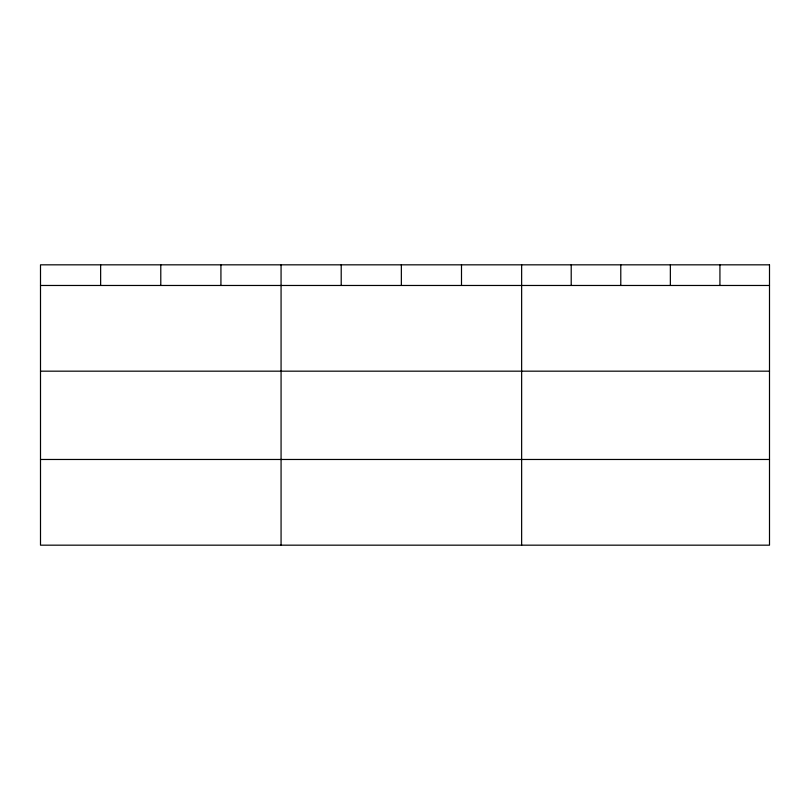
<?xml version="1.0" encoding="UTF-8"?>
<svg xmlns="http://www.w3.org/2000/svg" width="810" height="810" viewBox="0 0 810 810"><rect width="100%" height="100%" fill="white"/><g stroke="black" fill="none" stroke-linecap="round" stroke-linejoin="round"><path stroke-width="1.21" d="M40.5 285.474L769.5 285.474M40.5 371.172L769.5 371.172M40.5 459.472L769.5 459.472M719.928 264.829L719.928 285.474M670.356 264.829L670.356 285.474M620.784 264.829L620.784 285.474M571.212 264.829L571.212 285.474M521.64 264.829L521.64 545.171M461.498 264.829L461.498 285.474M401.355 264.829L401.355 285.474M341.212 264.829L341.212 285.474M281.07 264.829L281.07 545.171M220.927 264.829L220.927 285.474M160.785 264.829L160.785 285.474M100.642 264.829L100.642 285.474M769.5 264.829L40.5 264.829L40.5 545.171L769.5 545.171L769.5 264.829"/></g></svg>
